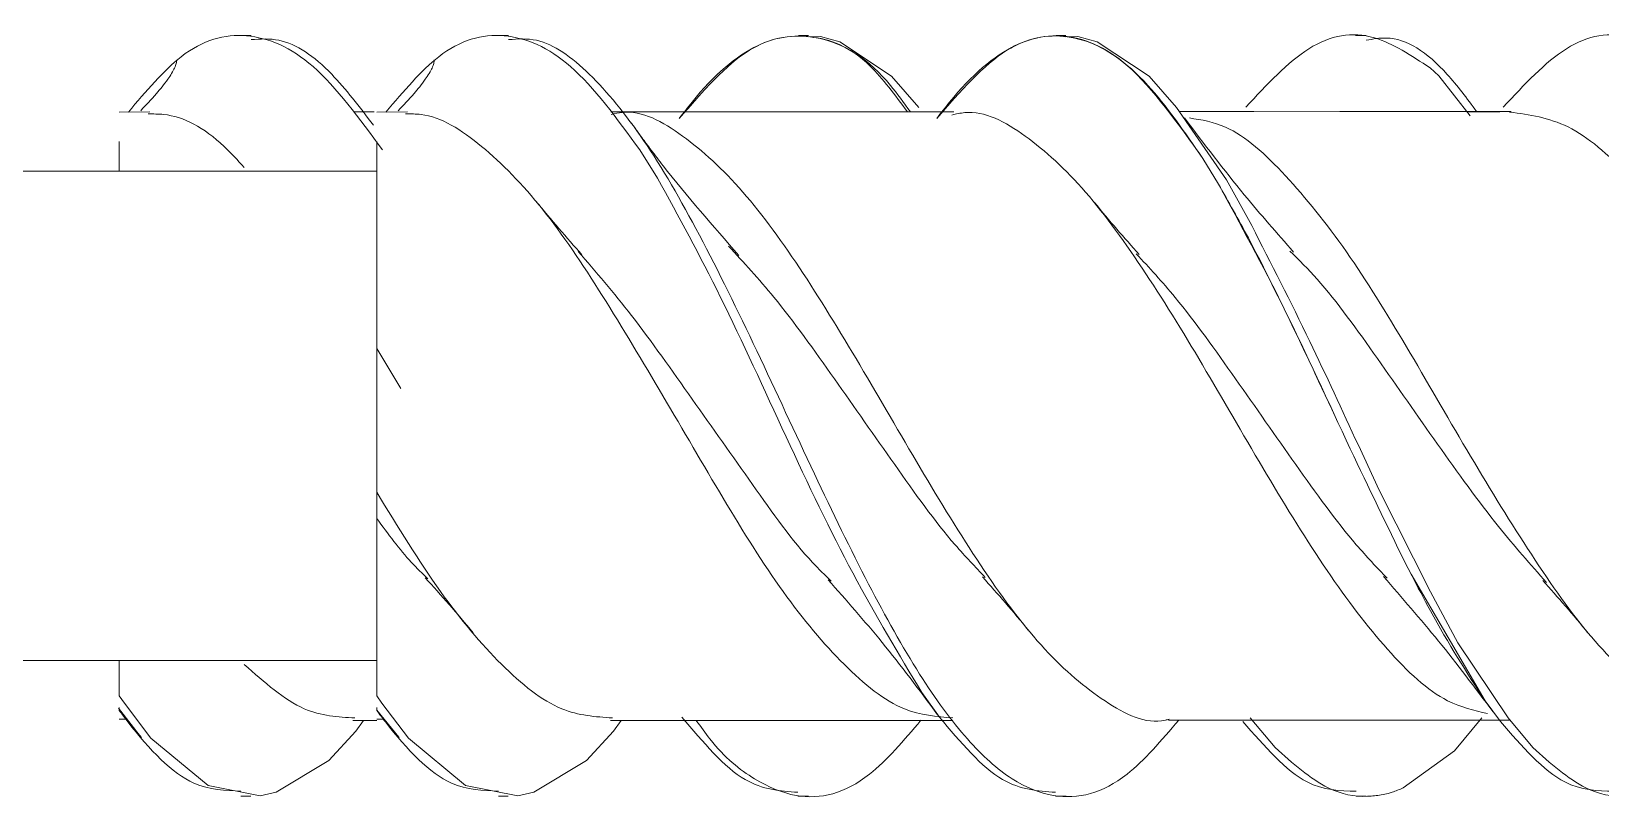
# Model space of a CAD drawing. Header units: inches. Extents: x -22 to 145, y -20 to 61.
# Drawn here: x 22.458 to 22.6404, y 8.1186 to 8.2079 of the extents above; entities that cross this region are included whole.
import ezdxf

# ---------------------------------------------------------------- set-up
doc = ezdxf.new("R2010")
doc.units = ezdxf.units.IN
doc.header["$MEASUREMENT"] = 0
doc.layers.add('M-DET-MEDIUM', color=3, linetype='Continuous')
doc.layers.add('M-DET-THIN', color=9, linetype='Continuous')

# ---------------------------------------------------------------- blocks, each defined once
blk = doc.blocks.new('block 250')
at = {"lineweight": 0}
blk.add_open_spline([(4.25499, 7.18698), (4.25711, 7.18452), (4.25925, 7.18207), (4.26136, 7.17948), (4.26351, 7.17684), (4.26561, 7.17404), (4.26772, 7.17124)], degree=3, knots=[0, 0, 0, 0, 1, 1, 1, 2, 2, 2, 2], dxfattribs=at)
blk = doc.blocks.new('block 251')
at = {"lineweight": 0}
blk.add_lwpolyline([(4.13979, 7.16915), (4.14052, 7.16823)], dxfattribs=at)
blk = doc.blocks.new('block 255')
at = {"lineweight": 0}
blk.add_lwpolyline([(4.15208, 7.16144), (4.1532, 7.16144)], dxfattribs=at)
blk = doc.blocks.new('block 256')
at = {"lineweight": 0}
blk.add_lwpolyline([(4.21805, 7.24984), (4.21691, 7.24984)], dxfattribs=at)
blk = doc.blocks.new('block 263')
at = {"lineweight": 0}
blk.add_open_spline([(4.24452, 7.22468), (4.24261, 7.22687), (4.24068, 7.22906), (4.23879, 7.23133), (4.23642, 7.23423), (4.23411, 7.23725), (4.23182, 7.24029)], degree=3, knots=[0, 0, 0, 0, 1, 1, 1, 2, 2, 2, 2], dxfattribs=at)
blk = doc.blocks.new('block 264')
at = {"lineweight": 0}
blk.add_open_spline([(4.18004, 7.22427), (4.17702, 7.22773), (4.17399, 7.23117), (4.17122, 7.23471), (4.17075, 7.23533), (4.17028, 7.23595), (4.16982, 7.23654), (4.16945, 7.23705), (4.16907, 7.23754), (4.16875, 7.23799), (4.16845, 7.2384), (4.16818, 7.23877), (4.16799, 7.23905), (4.16779, 7.23931), (4.16766, 7.23949), (4.16754, 7.23966)], degree=3, knots=[0, 0, 0, 0, 1, 1, 1, 2, 2, 2, 3, 3, 3, 4, 4, 4, 5, 5, 5, 5], dxfattribs=at)
blk = doc.blocks.new('block 271')
at = {"lineweight": 0}
blk.add_lwpolyline([(4.21683, 7.16144), (4.21807, 7.16144)], dxfattribs=at)
blk = doc.blocks.new('block 272')
at = {"lineweight": 0}
blk.add_lwpolyline([(4.15325, 7.24984), (4.15199, 7.24984)], dxfattribs=at)
blk = doc.blocks.new('block 276')
at = {"lineweight": 0}
blk.add_open_spline([(4.14461, 7.24703), (4.14461, 7.2469), (4.1446, 7.24677), (4.14455, 7.24661), (4.14451, 7.24646), (4.14445, 7.24628), (4.14435, 7.24607), (4.14427, 7.24589), (4.14415, 7.24568), (4.14403, 7.24545), (4.14388, 7.24522), (4.14373, 7.24498), (4.14355, 7.24476), (4.14315, 7.24417), (4.1427, 7.24362), (4.14226, 7.24311), (4.14164, 7.2424), (4.14102, 7.24177), (4.14042, 7.24111)], degree=3, knots=[0, 0, 0, 0, 1, 1, 1, 2, 2, 2, 3, 3, 3, 4, 4, 4, 5, 5, 5, 6, 6, 6, 6], dxfattribs=at)
blk = doc.blocks.new('block 277')
at = {"lineweight": 0}
blk.add_open_spline([(4.1904, 7.1866), (4.19251, 7.18423), (4.19461, 7.18184), (4.19667, 7.17933), (4.19886, 7.17663), (4.20101, 7.17379), (4.20313, 7.17092)], degree=3, knots=[0, 0, 0, 0, 1, 1, 1, 2, 2, 2, 2], dxfattribs=at)
blk = doc.blocks.new('block 288')
at = {"lineweight": 0}
blk.add_lwpolyline([(4.26983, 7.24102), (4.2499, 7.24102), (4.23122, 7.241)], dxfattribs=at)
blk = doc.blocks.new('block 289')
at = {"lineweight": 0}
blk.add_lwpolyline([(4.14149, 7.24097), (4.13792, 7.24095)], dxfattribs=at)
blk = doc.blocks.new('block 290')
at = {"lineweight": 0}
blk.add_lwpolyline([(4.1651, 7.17026), (4.18501, 7.17026), (4.2049, 7.17025)], dxfattribs=at)
blk = doc.blocks.new('block 294')
at = {"lineweight": 0}
blk.add_open_spline([(4.14355, 7.18684), (4.14448, 7.18582), (4.14541, 7.18478), (4.14633, 7.18373), (4.14727, 7.18266), (4.1482, 7.18155), (4.14913, 7.18045)], degree=3, knots=[0, 0, 0, 0, 1, 1, 1, 2, 2, 2, 2], dxfattribs=at)
blk = doc.blocks.new('block 295')
at = {"lineweight": 0}
blk.add_open_spline([(4.27349, 7.18653), (4.27436, 7.18554), (4.27524, 7.18455), (4.27613, 7.18353), (4.27702, 7.18251), (4.27789, 7.18145), (4.27877, 7.1804)], degree=3, knots=[0, 0, 0, 0, 1, 1, 1, 2, 2, 2, 2], dxfattribs=at)
blk = doc.blocks.new('block 303')
at = {"lineweight": 0}
blk.add_open_spline([(4.16178, 7.22438), (4.16088, 7.22537), (4.16, 7.22638), (4.15911, 7.22741), (4.15822, 7.22845), (4.15733, 7.22952), (4.15644, 7.23059)], degree=3, knots=[0, 0, 0, 0, 1, 1, 1, 2, 2, 2, 2], dxfattribs=at)
blk = doc.blocks.new('block 304')
at = {"lineweight": 0}
blk.add_open_spline([(4.22658, 7.2244), (4.2257, 7.22537), (4.22484, 7.22633), (4.22397, 7.22734), (4.2231, 7.22834), (4.22224, 7.22939), (4.22138, 7.23043)], degree=3, knots=[0, 0, 0, 0, 1, 1, 1, 2, 2, 2, 2], dxfattribs=at)
blk = doc.blocks.new('block 311')
at = {"lineweight": 0}
blk.add_lwpolyline([(4.22997, 7.17027), (4.24987, 7.17029), (4.26975, 7.17029)], dxfattribs=at)
blk = doc.blocks.new('block 312')
at = {"lineweight": 0}
blk.add_lwpolyline([(4.13792, 7.1704), (4.13882, 7.1704)], dxfattribs=at)
blk = doc.blocks.new('block 313')
at = {"lineweight": 0}
blk.add_lwpolyline([(4.20501, 7.24097), (4.18509, 7.24099), (4.16516, 7.24099)], dxfattribs=at)
blk = doc.blocks.new('block 320')
at = {"lineweight": 0}
blk.add_open_spline([(4.20835, 7.18694), (4.20924, 7.18593), (4.21014, 7.18494), (4.21101, 7.18392), (4.21191, 7.18288), (4.21281, 7.18181), (4.21368, 7.18075)], degree=3, knots=[0, 0, 0, 0, 1, 1, 1, 2, 2, 2, 2], dxfattribs=at)
blk = doc.blocks.new('block 321')
at = {"lineweight": 0}
blk.add_lwpolyline([(4.13792, 7.23408), (4.07902, 7.23408)], dxfattribs=at)
blk = doc.blocks.new('block 322')
at = {"lineweight": 0}
blk.add_lwpolyline([(4.07902, 7.1772), (4.13792, 7.1772)], dxfattribs=at)
blk = doc.blocks.new('block 327')
at = {"lineweight": 0}
blk.add_lwpolyline([(4.1079, 7.17167), (4.11058, 7.16823)], dxfattribs=at)
blk = doc.blocks.new('block 330')
at = {"lineweight": 0}
blk.add_lwpolyline([(4.25181, 7.16144), (4.25297, 7.16144)], dxfattribs=at)
blk = doc.blocks.new('block 331')
at = {"lineweight": 0}
blk.add_lwpolyline([(4.12214, 7.16144), (4.12327, 7.16144)], dxfattribs=at)
blk = doc.blocks.new('block 332')
at = {"lineweight": 0}
blk.add_lwpolyline([(4.18811, 7.24984), (4.18697, 7.24984)], dxfattribs=at)
blk = doc.blocks.new('block 339')
at = {"lineweight": 0}
blk.add_lwpolyline([(4.18688, 7.16144), (4.18813, 7.16144)], dxfattribs=at)
blk = doc.blocks.new('block 340')
at = {"lineweight": 0}
blk.add_lwpolyline([(4.12331, 7.24984), (4.12205, 7.24984)], dxfattribs=at)
blk = doc.blocks.new('block 341')
at = {"lineweight": 0}
blk.add_lwpolyline([(4.25297, 7.24984), (4.25173, 7.24984)], dxfattribs=at)
blk = doc.blocks.new('block 344')
at = {"lineweight": 0}
blk.add_open_spline([(4.11467, 7.24703), (4.11467, 7.2469), (4.11465, 7.24677), (4.11461, 7.24661), (4.11457, 7.24646), (4.11451, 7.24628), (4.11441, 7.24607), (4.11431, 7.24589), (4.1142, 7.24568), (4.11407, 7.24545), (4.11394, 7.24522), (4.11378, 7.24498), (4.11362, 7.24476), (4.11321, 7.24417), (4.11275, 7.24362), (4.11231, 7.24311), (4.1117, 7.2424), (4.11108, 7.24175), (4.11048, 7.24111)], degree=3, knots=[0, 0, 0, 0, 1, 1, 1, 2, 2, 2, 3, 3, 3, 4, 4, 4, 5, 5, 5, 6, 6, 6, 6], dxfattribs=at)
blk = doc.blocks.new('block 351')
at = {"lineweight": 0}
blk.add_lwpolyline([(4.2399, 7.24102), (4.23122, 7.24102)], dxfattribs=at)
blk = doc.blocks.new('block 352')
at = {"lineweight": 0}
blk.add_lwpolyline([(4.11155, 7.24097), (4.10798, 7.24095)], dxfattribs=at)
blk = doc.blocks.new('block 353')
at = {"lineweight": 0}
blk.add_lwpolyline([(4.13515, 7.17026), (4.13792, 7.17026)], dxfattribs=at)
blk = doc.blocks.new('block 354')
at = {"lineweight": 0}
blk.add_lwpolyline([(4.16631, 7.17025), (4.17497, 7.17025)], dxfattribs=at)
blk = doc.blocks.new('block 364')
at = {"lineweight": 0}
blk.add_lwpolyline([(4.23116, 7.17029), (4.23982, 7.17029)], dxfattribs=at)
blk = doc.blocks.new('block 365')
at = {"lineweight": 0}
blk.add_lwpolyline([(4.10798, 7.1704), (4.10888, 7.1704)], dxfattribs=at)
blk = doc.blocks.new('block 366')
at = {"lineweight": 0}
blk.add_lwpolyline([(4.13764, 7.24099), (4.13522, 7.24099)], dxfattribs=at)
blk = doc.blocks.new('block 367')
at = {"lineweight": 0}
blk.add_lwpolyline([(4.26849, 7.241), (4.26484, 7.241)], dxfattribs=at)
blk = doc.blocks.new('block 767')
at = {"lineweight": 0}
blk.add_lwpolyline([(4.13792, 7.17143), (4.14049, 7.16831)], dxfattribs=at)
blk = doc.blocks.new('block 768')
at = {"lineweight": 0}
blk.add_open_spline([(4.20304, 7.24022), (4.20575, 7.24334), (4.20848, 7.24644), (4.21119, 7.24813), (4.21353, 7.2496), (4.21587, 7.25002), (4.21821, 7.24969), (4.22055, 7.24938), (4.22289, 7.24834), (4.22523, 7.2463), (4.22814, 7.24375), (4.23106, 7.23966), (4.23397, 7.23556)], degree=3, knots=[0, 0, 0, 0, 1, 1, 1, 2, 2, 2, 3, 3, 3, 4, 4, 4, 4], dxfattribs=at)
blk = doc.blocks.new('block 769')
at = {"lineweight": 0}
blk.add_lwpolyline([(4.23397, 7.23556), (4.2358, 7.23256)], dxfattribs=at)
blk = doc.blocks.new('block 770')
at = {"lineweight": 0}
blk.add_open_spline([(4.2358, 7.23256), (4.23695, 7.23051), (4.23811, 7.22848), (4.23926, 7.22632), (4.2416, 7.22193), (4.24394, 7.21707), (4.24628, 7.21212), (4.2473, 7.20996), (4.24833, 7.20778), (4.24935, 7.20559)], degree=3, knots=[0, 0, 0, 0, 1, 1, 1, 2, 2, 2, 3, 3, 3, 3], dxfattribs=at)
blk = doc.blocks.new('block 771')
at = {"lineweight": 0}
blk.add_lwpolyline([(4.25749, 7.18858), (4.25817, 7.18725)], dxfattribs=at)
blk = doc.blocks.new('block 772')
at = {"lineweight": 0}
blk.add_lwpolyline([(4.25817, 7.18725), (4.26678, 7.17253)], dxfattribs=at)
blk = doc.blocks.new('block 773')
at = {"lineweight": 0}
blk.add_lwpolyline([(4.26678, 7.17253), (4.26857, 7.17013)], dxfattribs=at)
blk = doc.blocks.new('block 793')
at = {"lineweight": 0}
blk.add_open_spline([(4.22623, 7.22448), (4.22775, 7.22286), (4.22924, 7.22123), (4.23075, 7.21941), (4.23309, 7.21657), (4.23543, 7.21328), (4.23777, 7.20996), (4.24011, 7.20664), (4.24243, 7.2033), (4.24477, 7.2), (4.24711, 7.19669), (4.24947, 7.1934), (4.25181, 7.19068), (4.25301, 7.18928), (4.25419, 7.18803), (4.2554, 7.18678)], degree=3, knots=[0, 0, 0, 0, 1, 1, 1, 2, 2, 2, 3, 3, 3, 4, 4, 4, 5, 5, 5, 5], dxfattribs=at)
blk = doc.blocks.new('block 797')
at = {"lineweight": 0}
blk.add_lwpolyline([(4.13792, 7.17143), (4.13792, 7.17175)], dxfattribs=at)
blk = doc.blocks.new('block 798')
at = {"lineweight": 0}
blk.add_open_spline([(4.25749, 7.18858), (4.25536, 7.19294), (4.25326, 7.19729), (4.25111, 7.20181), (4.24856, 7.20725), (4.24599, 7.21292), (4.24342, 7.2181), (4.24089, 7.22323), (4.23835, 7.22789), (4.2358, 7.23256)], degree=3, knots=[0, 0, 0, 0, 1, 1, 1, 2, 2, 2, 3, 3, 3, 3], dxfattribs=at)
blk = doc.blocks.new('block 801')
at = {"lineweight": 0}
blk.add_lwpolyline([(4.13792, 7.1731), (4.13853, 7.17226)], dxfattribs=at)
blk = doc.blocks.new('block 802')
at = {"lineweight": 0}
blk.add_lwpolyline([(4.13853, 7.17226), (4.14162, 7.16821)], dxfattribs=at)
blk = doc.blocks.new('block 803')
at = {"lineweight": 0}
blk.add_lwpolyline([(4.14162, 7.16821), (4.14826, 7.1627)], dxfattribs=at)
blk = doc.blocks.new('block 804')
at = {"lineweight": 0}
blk.add_lwpolyline([(4.14826, 7.1627), (4.15433, 7.1615)], dxfattribs=at)
blk = doc.blocks.new('block 805')
at = {"lineweight": 0}
blk.add_lwpolyline([(4.15433, 7.1615), (4.15619, 7.16191)], dxfattribs=at)
blk = doc.blocks.new('block 806')
at = {"lineweight": 0}
blk.add_lwpolyline([(4.15619, 7.16191), (4.16232, 7.16561)], dxfattribs=at)
blk = doc.blocks.new('block 807')
at = {"lineweight": 0}
blk.add_lwpolyline([(4.16232, 7.16561), (4.16544, 7.16902)], dxfattribs=at)
blk = doc.blocks.new('block 808')
at = {"lineweight": 0}
blk.add_lwpolyline([(4.16544, 7.16902), (4.16633, 7.17026)], dxfattribs=at)
blk = doc.blocks.new('block 809')
at = {"lineweight": 0}
blk.add_lwpolyline([(4.21805, 7.24971), (4.21944, 7.24974)], dxfattribs=at)
blk = doc.blocks.new('block 810')
at = {"lineweight": 0}
blk.add_lwpolyline([(4.21944, 7.24974), (4.2217, 7.24912)], dxfattribs=at)
blk = doc.blocks.new('block 811')
at = {"lineweight": 0}
blk.add_lwpolyline([(4.2217, 7.24912), (4.22773, 7.24511)], dxfattribs=at)
blk = doc.blocks.new('block 812')
at = {"lineweight": 0}
blk.add_lwpolyline([(4.22773, 7.24511), (4.2309, 7.24149)], dxfattribs=at)
blk = doc.blocks.new('block 813')
at = {"lineweight": 0}
blk.add_lwpolyline([(4.2309, 7.24149), (4.23671, 7.23308)], dxfattribs=at)
blk = doc.blocks.new('block 814')
at = {"lineweight": 0}
blk.add_lwpolyline([(4.23671, 7.23308), (4.23965, 7.22776)], dxfattribs=at)
blk = doc.blocks.new('block 815')
at = {"lineweight": 0}
blk.add_open_spline([(4.23965, 7.22776), (4.24191, 7.22335), (4.24417, 7.21894), (4.24641, 7.21428), (4.24829, 7.21038), (4.25017, 7.2063), (4.25205, 7.20223)], degree=3, knots=[0, 0, 0, 0, 1, 1, 1, 2, 2, 2, 2], dxfattribs=at)
blk = doc.blocks.new('block 816')
at = {"lineweight": 0}
blk.add_lwpolyline([(4.25205, 7.20223), (4.25445, 7.19703)], dxfattribs=at)
blk = doc.blocks.new('block 817')
at = {"lineweight": 0}
blk.add_lwpolyline([(4.25445, 7.19703), (4.26042, 7.18521)], dxfattribs=at)
blk = doc.blocks.new('block 818')
at = {"lineweight": 0}
blk.add_lwpolyline([(4.26042, 7.18521), (4.26362, 7.17926)], dxfattribs=at)
blk = doc.blocks.new('block 819')
at = {"lineweight": 0}
blk.add_lwpolyline([(4.26362, 7.17926), (4.26945, 7.17055)], dxfattribs=at)
blk = doc.blocks.new('block 820')
at = {"lineweight": 0}
blk.add_lwpolyline([(4.26945, 7.17055), (4.27233, 7.16711)], dxfattribs=at)
blk = doc.blocks.new('block 821')
at = {"lineweight": 0}
blk.add_open_spline([(4.27233, 7.16711), (4.27436, 7.16529), (4.27641, 7.16345), (4.27849, 7.16243), (4.28002, 7.16168), (4.28156, 7.16137), (4.28306, 7.16144), (4.28359, 7.16146), (4.28413, 7.16152), (4.28467, 7.1616)], degree=3, knots=[0, 0, 0, 0, 1, 1, 1, 2, 2, 2, 3, 3, 3, 3], dxfattribs=at)
blk = doc.blocks.new('block 881')
at = {"lineweight": 0}
blk.add_open_spline([(4.28174, 7.16203), (4.27984, 7.16207), (4.27794, 7.16212), (4.27606, 7.1631), (4.27355, 7.16438), (4.27107, 7.16725), (4.26857, 7.17013)], degree=3, knots=[0, 0, 0, 0, 1, 1, 1, 2, 2, 2, 2], dxfattribs=at)
blk = doc.blocks.new('block 882')
at = {"lineweight": 0}
blk.add_open_spline([(4.26678, 7.17253), (4.26465, 7.17583), (4.26252, 7.17913), (4.26042, 7.18301), (4.25966, 7.18437), (4.25893, 7.18582), (4.25817, 7.18725)], degree=3, knots=[0, 0, 0, 0, 1, 1, 1, 2, 2, 2, 2], dxfattribs=at)
blk = doc.blocks.new('block 883')
at = {"lineweight": 0}
blk.add_open_spline([(4.23397, 7.23556), (4.23184, 7.23863), (4.22971, 7.24172), (4.22758, 7.24406), (4.22503, 7.24686), (4.22247, 7.2486), (4.2199, 7.24937), (4.21734, 7.25015), (4.21479, 7.24992), (4.21222, 7.2487), (4.20965, 7.24748), (4.20708, 7.24524), (4.20452, 7.24212), (4.20403, 7.24151), (4.20353, 7.24087), (4.20304, 7.24022)], degree=3, knots=[0, 0, 0, 0, 1, 1, 1, 2, 2, 2, 3, 3, 3, 4, 4, 4, 5, 5, 5, 5], dxfattribs=at)
blk = doc.blocks.new('block 884')
at = {"lineweight": 0}
blk.add_open_spline([(4.15208, 7.16205), (4.15026, 7.1621), (4.14844, 7.16215), (4.14662, 7.16296), (4.14406, 7.16412), (4.14149, 7.1668), (4.13893, 7.1701), (4.1386, 7.17054), (4.13826, 7.17097), (4.13792, 7.17141)], degree=3, knots=[0, 0, 0, 0, 1, 1, 1, 2, 2, 2, 3, 3, 3, 3], dxfattribs=at)
blk = doc.blocks.new('block 886')
at = {"lineweight": 0}
blk.add_open_spline([(4.13792, 7.1731), (4.13792, 7.17511), (4.13792, 7.17713), (4.13792, 7.17914), (4.13792, 7.1812), (4.13792, 7.18329), (4.13792, 7.1853), (4.13792, 7.18819), (4.13792, 7.19097), (4.13792, 7.19374)], degree=3, knots=[0, 0, 0, 0, 1, 1, 1, 2, 2, 2, 3, 3, 3, 3], dxfattribs=at)
blk = doc.blocks.new('block 887')
at = {"lineweight": 0}
blk.add_open_spline([(4.13792, 7.19374), (4.13925, 7.19193), (4.14058, 7.19011), (4.14194, 7.18864), (4.14258, 7.18795), (4.14323, 7.18733), (4.14388, 7.18671)], degree=3, knots=[0, 0, 0, 0, 1, 1, 1, 2, 2, 2, 2], dxfattribs=at)
blk = doc.blocks.new('block 888')
at = {"lineweight": 0}
blk.add_open_spline([(4.2441, 7.2248), (4.24516, 7.22375), (4.24622, 7.22269), (4.24726, 7.22152), (4.24961, 7.21888), (4.25193, 7.21563), (4.25426, 7.21233), (4.25658, 7.20902), (4.2589, 7.20569), (4.26126, 7.20236), (4.26362, 7.19903), (4.26598, 7.19573), (4.26833, 7.19281), (4.27021, 7.19047), (4.27206, 7.18839), (4.27392, 7.18629)], degree=3, knots=[0, 0, 0, 0, 1, 1, 1, 2, 2, 2, 3, 3, 3, 4, 4, 4, 5, 5, 5, 5], dxfattribs=at)
blk = doc.blocks.new('block 893')
at = {"lineweight": 0}
blk.add_open_spline([(4.15325, 7.24938), (4.15434, 7.24945), (4.15541, 7.24953), (4.1565, 7.24929), (4.15854, 7.24885), (4.16059, 7.24733), (4.16264, 7.24535), (4.16474, 7.24329), (4.16685, 7.24074), (4.16894, 7.23766), (4.17112, 7.23447), (4.17328, 7.23074), (4.17544, 7.22664), (4.17767, 7.22245), (4.17989, 7.21789), (4.18212, 7.21319), (4.18434, 7.20848), (4.18659, 7.20364), (4.18881, 7.19891), (4.19092, 7.19446), (4.19302, 7.19012), (4.19511, 7.18609), (4.19709, 7.1823), (4.19906, 7.17877), (4.20104, 7.17565), (4.20289, 7.17274), (4.20474, 7.17019), (4.2066, 7.1681), (4.20834, 7.16614), (4.21007, 7.16458), (4.21179, 7.16347), (4.2134, 7.16245), (4.21501, 7.16181), (4.21662, 7.16154), (4.21946, 7.16108), (4.22232, 7.16176), (4.22516, 7.16401), (4.22716, 7.16558), (4.22916, 7.16793), (4.23116, 7.17029)], degree=3, knots=[0, 0, 0, 0, 1, 1, 1, 2, 2, 2, 3, 3, 3, 4, 4, 4, 5, 5, 5, 6, 6, 6, 7, 7, 7, 8, 8, 8, 9, 9, 9, 10, 10, 10, 11, 11, 11, 12, 12, 12, 13, 13, 13, 13], dxfattribs=at)
blk = doc.blocks.new('block 897')
at = {"lineweight": 0}
blk.add_open_spline([(4.17882, 7.22537), (4.18059, 7.22347), (4.18234, 7.22158), (4.1841, 7.21943), (4.18645, 7.21657), (4.18879, 7.21328), (4.19113, 7.20996), (4.19347, 7.20664), (4.1958, 7.2033), (4.19814, 7.19998), (4.20048, 7.19667), (4.20281, 7.19339), (4.20517, 7.19066), (4.20634, 7.18932), (4.20751, 7.18808), (4.20868, 7.18686)], degree=3, knots=[0, 0, 0, 0, 1, 1, 1, 2, 2, 2, 3, 3, 3, 4, 4, 4, 5, 5, 5, 5], dxfattribs=at)
blk = doc.blocks.new('block 925')
at = {"lineweight": 0}
blk.add_open_spline([(4.26888, 7.24153), (4.27135, 7.24415), (4.27378, 7.24677), (4.27623, 7.24831), (4.27876, 7.2499), (4.28128, 7.25032), (4.28386, 7.24958), (4.28597, 7.24896), (4.28816, 7.24752), (4.29034, 7.24608)], degree=3, knots=[0, 0, 0, 0, 1, 1, 1, 2, 2, 2, 3, 3, 3, 3], dxfattribs=at)
blk = doc.blocks.new('block 926')
at = {"lineweight": 0}
blk.add_open_spline([(4.20334, 7.17065), (4.2058, 7.16772), (4.20825, 7.16481), (4.21069, 7.16339), (4.21274, 7.1622), (4.21479, 7.16205), (4.21683, 7.16191)], degree=3, knots=[0, 0, 0, 0, 1, 1, 1, 2, 2, 2, 2], dxfattribs=at)
blk = doc.blocks.new('block 927')
at = {"lineweight": 0}
blk.add_lwpolyline([(4.2013, 7.17351), (4.20334, 7.17065)], dxfattribs=at)
blk = doc.blocks.new('block 928')
at = {"lineweight": 0}
blk.add_open_spline([(4.17057, 7.23327), (4.17302, 7.22881), (4.17547, 7.22434), (4.17791, 7.21941), (4.18044, 7.21431), (4.18296, 7.20872), (4.18551, 7.20322), (4.18808, 7.1977), (4.19068, 7.19225), (4.19326, 7.1874), (4.19596, 7.18233), (4.19864, 7.17791), (4.2013, 7.17351)], degree=3, knots=[0, 0, 0, 0, 1, 1, 1, 2, 2, 2, 3, 3, 3, 4, 4, 4, 4], dxfattribs=at)
blk = doc.blocks.new('block 929')
at = {"lineweight": 0}
blk.add_lwpolyline([(4.16852, 7.23655), (4.17057, 7.23327)], dxfattribs=at)
blk = doc.blocks.new('block 930')
at = {"lineweight": 0}
blk.add_open_spline([(4.13899, 7.24095), (4.14103, 7.24337), (4.1431, 7.24579), (4.14513, 7.24739), (4.14766, 7.24935), (4.15016, 7.25002), (4.15273, 7.24981), (4.15528, 7.2496), (4.15789, 7.24849), (4.16046, 7.24623), (4.16318, 7.24386), (4.16584, 7.24021), (4.16852, 7.23655)], degree=3, knots=[0, 0, 0, 0, 1, 1, 1, 2, 2, 2, 3, 3, 3, 4, 4, 4, 4], dxfattribs=at)
blk = doc.blocks.new('block 932')
at = {"lineweight": 0}
blk.add_open_spline([(4.16134, 7.22476), (4.1634, 7.22237), (4.16547, 7.21998), (4.16756, 7.2173), (4.16988, 7.2143), (4.17224, 7.21094), (4.1746, 7.20759), (4.17694, 7.20426), (4.17929, 7.20096), (4.18162, 7.19766), (4.18394, 7.19438), (4.18624, 7.19111), (4.18858, 7.18862), (4.18931, 7.18784), (4.19003, 7.18714), (4.19076, 7.18645)], degree=3, knots=[0, 0, 0, 0, 1, 1, 1, 2, 2, 2, 3, 3, 3, 4, 4, 4, 5, 5, 5, 5], dxfattribs=at)
blk = doc.blocks.new('block 944')
at = {"lineweight": 0}
blk.add_lwpolyline([(4.13792, 7.19833), (4.13792, 7.20562)], dxfattribs=at)
blk = doc.blocks.new('block 945')
at = {"lineweight": 0}
blk.add_lwpolyline([(4.13792, 7.20562), (4.13792, 7.21771)], dxfattribs=at)
blk = doc.blocks.new('block 946')
at = {"lineweight": 0}
blk.add_lwpolyline([(4.13792, 7.21771), (4.13792, 7.22567)], dxfattribs=at)
blk = doc.blocks.new('block 947')
at = {"lineweight": 0}
blk.add_lwpolyline([(4.13792, 7.22567), (4.13792, 7.23157)], dxfattribs=at)
blk = doc.blocks.new('block 948')
at = {"lineweight": 0}
blk.add_lwpolyline([(4.13792, 7.23157), (4.13792, 7.23753)], dxfattribs=at)
blk = doc.blocks.new('block 949')
at = {"lineweight": 0}
blk.add_open_spline([(4.14128, 7.24073), (4.14188, 7.24074), (4.14248, 7.24074), (4.14308, 7.24067), (4.14541, 7.2404), (4.14776, 7.2389), (4.15012, 7.23696), (4.15249, 7.23499), (4.15486, 7.23259), (4.1572, 7.22966), (4.15952, 7.22674), (4.16183, 7.22331), (4.16415, 7.21962), (4.16647, 7.21593), (4.16885, 7.21197), (4.17119, 7.20798), (4.17354, 7.204), (4.17588, 7.19996), (4.17821, 7.19607), (4.18052, 7.1922), (4.18283, 7.18848), (4.18517, 7.18522), (4.18751, 7.18196), (4.1899, 7.17914), (4.19225, 7.17679), (4.19461, 7.17443), (4.19693, 7.17255), (4.19927, 7.17161), (4.20114, 7.17084), (4.20303, 7.1707), (4.20489, 7.17055)], degree=3, knots=[0, 0, 0, 0, 1, 1, 1, 2, 2, 2, 3, 3, 3, 4, 4, 4, 5, 5, 5, 6, 6, 6, 7, 7, 7, 8, 8, 8, 9, 9, 9, 10, 10, 10, 10], dxfattribs=at)
blk = doc.blocks.new('block 950')
at = {"lineweight": 0}
blk.add_open_spline([(4.26964, 7.24095), (4.27192, 7.24065), (4.27419, 7.24032), (4.27645, 7.23922), (4.27877, 7.23806), (4.28108, 7.23606), (4.28342, 7.23356), (4.28576, 7.23106), (4.28814, 7.22807), (4.2905, 7.2247), (4.29285, 7.22133), (4.29517, 7.21757), (4.2975, 7.21366), (4.29981, 7.20975), (4.30213, 7.20567), (4.30447, 7.20169), (4.30683, 7.19772), (4.30922, 7.19386), (4.31157, 7.19024), (4.31391, 7.18662), (4.31622, 7.18325), (4.31852, 7.18046), (4.32086, 7.17766), (4.32319, 7.17547), (4.32555, 7.1736), (4.32791, 7.17174), (4.33027, 7.17021), (4.3326, 7.17044), (4.33269, 7.17044), (4.33278, 7.17046), (4.33286, 7.17047)], degree=3, knots=[0, 0, 0, 0, 1, 1, 1, 2, 2, 2, 3, 3, 3, 4, 4, 4, 5, 5, 5, 6, 6, 6, 7, 7, 7, 8, 8, 8, 9, 9, 9, 10, 10, 10, 10], dxfattribs=at)
blk = doc.blocks.new('block 954')
at = {"lineweight": 0}
blk.add_open_spline([(4.13792, 7.1968), (4.14038, 7.19277), (4.14284, 7.18873), (4.14534, 7.18523), (4.14768, 7.18196), (4.15007, 7.17914), (4.15242, 7.17679), (4.15478, 7.17445), (4.1571, 7.17256), (4.15943, 7.17162), (4.16139, 7.17081), (4.16335, 7.17068), (4.16532, 7.17054)], degree=3, knots=[0, 0, 0, 0, 1, 1, 1, 2, 2, 2, 3, 3, 3, 4, 4, 4, 4], dxfattribs=at)
blk = doc.blocks.new('block 955')
at = {"lineweight": 0}
blk.add_open_spline([(4.23241, 7.24027), (4.23381, 7.24004), (4.23522, 7.23982), (4.23662, 7.23919), (4.23894, 7.23816), (4.24125, 7.23606), (4.24359, 7.23353), (4.24592, 7.23101), (4.24831, 7.22805), (4.25067, 7.2247), (4.25301, 7.22135), (4.25532, 7.21757), (4.25765, 7.21366), (4.25997, 7.20975), (4.26229, 7.20567), (4.26465, 7.20171), (4.26701, 7.19772), (4.26937, 7.19385), (4.27173, 7.19024), (4.27408, 7.18662), (4.27638, 7.18327), (4.2787, 7.18048), (4.28104, 7.17768), (4.28337, 7.17543), (4.2857, 7.17362), (4.28806, 7.17182), (4.29044, 7.17046), (4.29275, 7.17044), (4.29351, 7.17044), (4.29427, 7.17058), (4.29501, 7.17071)], degree=3, knots=[0, 0, 0, 0, 1, 1, 1, 2, 2, 2, 3, 3, 3, 4, 4, 4, 5, 5, 5, 6, 6, 6, 7, 7, 7, 8, 8, 8, 9, 9, 9, 10, 10, 10, 10], dxfattribs=at)
blk = doc.blocks.new('block 959')
at = {"lineweight": 0}
blk.add_lwpolyline([(4.13792, 7.1968), (4.13792, 7.19833)], dxfattribs=at)
blk = doc.blocks.new('block 960')
at = {"lineweight": 0}
blk.add_open_spline([(4.13792, 7.19374), (4.13792, 7.19409), (4.13792, 7.19445), (4.13792, 7.19487), (4.13792, 7.19514), (4.13792, 7.19544), (4.13792, 7.19576), (4.13792, 7.19608), (4.13792, 7.19644), (4.13792, 7.1968)], degree=3, knots=[0, 0, 0, 0, 1, 1, 1, 2, 2, 2, 3, 3, 3, 3], dxfattribs=at)
blk = doc.blocks.new('block 961')
at = {"lineweight": 0}
blk.add_open_spline([(4.20478, 7.24061), (4.20528, 7.24073), (4.20579, 7.24084), (4.20629, 7.24089), (4.20863, 7.2411), (4.21098, 7.23985), (4.21332, 7.23816), (4.21566, 7.23647), (4.218, 7.23433), (4.22034, 7.23165), (4.22266, 7.22895), (4.225, 7.22571), (4.22734, 7.22217), (4.2297, 7.21863), (4.23204, 7.21478), (4.23437, 7.21082), (4.23671, 7.20687), (4.23904, 7.20281), (4.24138, 7.19886), (4.24372, 7.19493), (4.24606, 7.19113), (4.24841, 7.18769), (4.25075, 7.18424), (4.2531, 7.18116), (4.25543, 7.17854), (4.25776, 7.17591), (4.26009, 7.17374), (4.26243, 7.17255), (4.26399, 7.17177), (4.26553, 7.17141), (4.26707, 7.17105)], degree=3, knots=[0, 0, 0, 0, 1, 1, 1, 2, 2, 2, 3, 3, 3, 4, 4, 4, 5, 5, 5, 6, 6, 6, 7, 7, 7, 8, 8, 8, 9, 9, 9, 10, 10, 10, 10], dxfattribs=at)
blk = doc.blocks.new('block 965')
at = {"lineweight": 0}
blk.add_open_spline([(4.16518, 7.24067), (4.1656, 7.24077), (4.16604, 7.24087), (4.16646, 7.24092), (4.1688, 7.24115), (4.17114, 7.23987), (4.17349, 7.23816), (4.17583, 7.23645), (4.17815, 7.23434), (4.18049, 7.23166), (4.18283, 7.22898), (4.18517, 7.22573), (4.18751, 7.22219), (4.18985, 7.21863), (4.19219, 7.21478), (4.19453, 7.21082), (4.19687, 7.20686), (4.19921, 7.2028), (4.20155, 7.19886), (4.20389, 7.19493), (4.20622, 7.19115), (4.20856, 7.18767), (4.2109, 7.18421), (4.21326, 7.18108), (4.2156, 7.17854), (4.21792, 7.17601), (4.22026, 7.17409), (4.2226, 7.17252), (4.22494, 7.17096), (4.22728, 7.16976), (4.22962, 7.17029), (4.22976, 7.17031), (4.22989, 7.17035), (4.23004, 7.17039)], degree=3, knots=[0, 0, 0, 0, 1, 1, 1, 2, 2, 2, 3, 3, 3, 4, 4, 4, 5, 5, 5, 6, 6, 6, 7, 7, 7, 8, 8, 8, 9, 9, 9, 10, 10, 10, 11, 11, 11, 11], dxfattribs=at)
blk = doc.blocks.new('block 986')
at = {"lineweight": 0}
blk.add_lwpolyline([(4.10798, 7.17143), (4.11054, 7.16831)], dxfattribs=at)
blk = doc.blocks.new('block 987')
at = {"lineweight": 0}
blk.add_open_spline([(4.1731, 7.24022), (4.17581, 7.24334), (4.17852, 7.24646), (4.18126, 7.24813), (4.1836, 7.24958), (4.18594, 7.24995), (4.18828, 7.24969), (4.19062, 7.24945), (4.19296, 7.24859), (4.19529, 7.2463), (4.19674, 7.24488), (4.19818, 7.24292), (4.19963, 7.24097)], degree=3, knots=[0, 0, 0, 0, 1, 1, 1, 2, 2, 2, 3, 3, 3, 4, 4, 4, 4], dxfattribs=at)
blk = doc.blocks.new('block 999')
at = {"lineweight": 0}
blk.add_lwpolyline([(4.10798, 7.17143), (4.10798, 7.17175)], dxfattribs=at)
blk = doc.blocks.new('block 1026')
at = {"lineweight": 0}
blk.add_lwpolyline([(4.26321, 7.16673), (4.26639, 7.17055)], dxfattribs=at)
blk = doc.blocks.new('block 1027')
at = {"lineweight": 0}
blk.add_lwpolyline([(4.25726, 7.16241), (4.26321, 7.16673)], dxfattribs=at)
blk = doc.blocks.new('block 1028')
at = {"lineweight": 0}
blk.add_open_spline([(4.25471, 7.1616), (4.25499, 7.16165), (4.25527, 7.16171), (4.25552, 7.16178), (4.25569, 7.16183), (4.25584, 7.16188), (4.25597, 7.16192), (4.2564, 7.16205), (4.25683, 7.16224), (4.25726, 7.16241)], degree=3, knots=[0, 0, 0, 0, 1, 1, 1, 2, 2, 2, 3, 3, 3, 3], dxfattribs=at)
blk = doc.blocks.new('block 1029')
at = {"lineweight": 0}
blk.add_open_spline([(4.24237, 7.16711), (4.24441, 7.16529), (4.24646, 7.16345), (4.24854, 7.16243), (4.25006, 7.16168), (4.25163, 7.16137), (4.25312, 7.16144), (4.25366, 7.16146), (4.25419, 7.16152), (4.25471, 7.1616)], degree=3, knots=[0, 0, 0, 0, 1, 1, 1, 2, 2, 2, 3, 3, 3, 3], dxfattribs=at)
blk = doc.blocks.new('block 1030')
at = {"lineweight": 0}
blk.add_lwpolyline([(4.23949, 7.17055), (4.24237, 7.16711)], dxfattribs=at)
blk = doc.blocks.new('block 1031')
at = {"lineweight": 0}
blk.add_lwpolyline([(4.19779, 7.24511), (4.20094, 7.24149)], dxfattribs=at)
blk = doc.blocks.new('block 1032')
at = {"lineweight": 0}
blk.add_lwpolyline([(4.19177, 7.24912), (4.19779, 7.24511)], dxfattribs=at)
blk = doc.blocks.new('block 1033')
at = {"lineweight": 0}
blk.add_lwpolyline([(4.18951, 7.24974), (4.19177, 7.24912)], dxfattribs=at)
blk = doc.blocks.new('block 1034')
at = {"lineweight": 0}
blk.add_lwpolyline([(4.18811, 7.24971), (4.18951, 7.24974)], dxfattribs=at)
blk = doc.blocks.new('block 1035')
at = {"lineweight": 0}
blk.add_lwpolyline([(4.13549, 7.16902), (4.13639, 7.17026)], dxfattribs=at)
blk = doc.blocks.new('block 1036')
at = {"lineweight": 0}
blk.add_lwpolyline([(4.13236, 7.16561), (4.13549, 7.16902)], dxfattribs=at)
blk = doc.blocks.new('block 1037')
at = {"lineweight": 0}
blk.add_lwpolyline([(4.12625, 7.16191), (4.13236, 7.16561)], dxfattribs=at)
blk = doc.blocks.new('block 1038')
at = {"lineweight": 0}
blk.add_lwpolyline([(4.12439, 7.1615), (4.12625, 7.16191)], dxfattribs=at)
blk = doc.blocks.new('block 1039')
at = {"lineweight": 0}
blk.add_lwpolyline([(4.11833, 7.1627), (4.12439, 7.1615)], dxfattribs=at)
blk = doc.blocks.new('block 1040')
at = {"lineweight": 0}
blk.add_lwpolyline([(4.11168, 7.16821), (4.11833, 7.1627)], dxfattribs=at)
blk = doc.blocks.new('block 1041')
at = {"lineweight": 0}
blk.add_lwpolyline([(4.10858, 7.17226), (4.11168, 7.16821)], dxfattribs=at)
blk = doc.blocks.new('block 1042')
at = {"lineweight": 0}
blk.add_lwpolyline([(4.10798, 7.1731), (4.10858, 7.17226)], dxfattribs=at)
blk = doc.blocks.new('block 1043')
at = {"lineweight": 0}
blk.add_lwpolyline([(4.10798, 7.1731), (4.10798, 7.1772)], dxfattribs=at)
blk = doc.blocks.new('block 1052')
at = {"lineweight": 0}
blk.add_open_spline([(4.25181, 7.16203), (4.2499, 7.16207), (4.248, 7.16212), (4.2461, 7.1631), (4.24361, 7.16438), (4.24113, 7.16725), (4.23863, 7.17013)], degree=3, knots=[0, 0, 0, 0, 1, 1, 1, 2, 2, 2, 2], dxfattribs=at)
blk = doc.blocks.new('block 1053')
at = {"lineweight": 0}
blk.add_open_spline([(4.19997, 7.24097), (4.19919, 7.24204), (4.19843, 7.24311), (4.19765, 7.24406), (4.1951, 7.24714), (4.19253, 7.24868), (4.18996, 7.24937), (4.18739, 7.25007), (4.18483, 7.2499), (4.18226, 7.2487), (4.17971, 7.2475), (4.17713, 7.24526), (4.17458, 7.24212), (4.1741, 7.24151), (4.17359, 7.24087), (4.1731, 7.24022)], degree=3, knots=[0, 0, 0, 0, 1, 1, 1, 2, 2, 2, 3, 3, 3, 4, 4, 4, 5, 5, 5, 5], dxfattribs=at)
blk = doc.blocks.new('block 1054')
at = {"lineweight": 0}
blk.add_open_spline([(4.12214, 7.16205), (4.12032, 7.1621), (4.11851, 7.16215), (4.11667, 7.16296), (4.11412, 7.16412), (4.11153, 7.1668), (4.10898, 7.1701), (4.10866, 7.17054), (4.10832, 7.17097), (4.10798, 7.17141)], degree=3, knots=[0, 0, 0, 0, 1, 1, 1, 2, 2, 2, 3, 3, 3, 3], dxfattribs=at)
blk = doc.blocks.new('block 1055')
at = {"lineweight": 0}
blk.add_open_spline([(4.12331, 7.24938), (4.12439, 7.24945), (4.12548, 7.24952), (4.12656, 7.24929), (4.12861, 7.24888), (4.13064, 7.24747), (4.13269, 7.24535), (4.13431, 7.24366), (4.13593, 7.24155), (4.13754, 7.23943)], degree=3, knots=[0, 0, 0, 0, 1, 1, 1, 2, 2, 2, 3, 3, 3, 3], dxfattribs=at)
blk = doc.blocks.new('block 1056')
at = {"lineweight": 0}
blk.add_open_spline([(4.17507, 7.17026), (4.1756, 7.16951), (4.17614, 7.16877), (4.17666, 7.1681), (4.17839, 7.16591), (4.18012, 7.16451), (4.18186, 7.16347), (4.18347, 7.16249), (4.18507, 7.16183), (4.18668, 7.16154), (4.18952, 7.16105), (4.19237, 7.16175), (4.19521, 7.16401), (4.19721, 7.16558), (4.19921, 7.16793), (4.2012, 7.17027)], degree=3, knots=[0, 0, 0, 0, 1, 1, 1, 2, 2, 2, 3, 3, 3, 4, 4, 4, 5, 5, 5, 5], dxfattribs=at)
blk = doc.blocks.new('block 1057')
at = {"lineweight": 0}
blk.add_open_spline([(4.25297, 7.24929), (4.25375, 7.24944), (4.25453, 7.24958), (4.25532, 7.24956), (4.25767, 7.2495), (4.26003, 7.24794), (4.26237, 7.24533), (4.26354, 7.24406), (4.26468, 7.24253), (4.26582, 7.241)], degree=3, knots=[0, 0, 0, 0, 1, 1, 1, 2, 2, 2, 3, 3, 3, 3], dxfattribs=at)
blk = doc.blocks.new('block 1075')
at = {"lineweight": 0}
blk.add_lwpolyline([(4.2614, 7.24516), (4.26503, 7.2405)], dxfattribs=at)
blk = doc.blocks.new('block 1076')
at = {"lineweight": 0}
blk.add_lwpolyline([(4.26039, 7.24608), (4.2614, 7.24516)], dxfattribs=at)
blk = doc.blocks.new('block 1077')
at = {"lineweight": 0}
blk.add_open_spline([(4.23896, 7.24153), (4.24141, 7.24415), (4.24385, 7.24677), (4.2463, 7.24831), (4.24882, 7.2499), (4.25133, 7.25032), (4.25391, 7.24958), (4.25605, 7.24896), (4.25822, 7.24752), (4.26039, 7.24608)], degree=3, knots=[0, 0, 0, 0, 1, 1, 1, 2, 2, 2, 3, 3, 3, 3], dxfattribs=at)
blk = doc.blocks.new('block 1078')
at = {"lineweight": 0}
blk.add_open_spline([(4.17341, 7.17065), (4.17587, 7.16772), (4.17831, 7.16481), (4.18075, 7.16339), (4.1828, 7.1622), (4.18484, 7.16205), (4.18688, 7.16191)], degree=3, knots=[0, 0, 0, 0, 1, 1, 1, 2, 2, 2, 2], dxfattribs=at)
blk = doc.blocks.new('block 1079')
at = {"lineweight": 0}
blk.add_open_spline([(4.10905, 7.24095), (4.1111, 7.24337), (4.11315, 7.24579), (4.11519, 7.24739), (4.11773, 7.24935), (4.12023, 7.25002), (4.12278, 7.24981), (4.12534, 7.2496), (4.12795, 7.24849), (4.13052, 7.24623), (4.13322, 7.24386), (4.1359, 7.24021), (4.13858, 7.23655)], degree=3, knots=[0, 0, 0, 0, 1, 1, 1, 2, 2, 2, 3, 3, 3, 4, 4, 4, 4], dxfattribs=at)
blk = doc.blocks.new('block 1082')
at = {"lineweight": 0}
blk.add_lwpolyline([(4.10798, 7.23408), (4.10798, 7.23753)], dxfattribs=at)
blk = doc.blocks.new('block 1083')
at = {"lineweight": 0}
blk.add_open_spline([(4.11134, 7.24073), (4.11194, 7.24073), (4.11254, 7.24074), (4.11315, 7.24067), (4.11547, 7.24044), (4.11782, 7.23917), (4.12018, 7.23696), (4.12097, 7.23621), (4.12175, 7.23536), (4.12253, 7.23452)], degree=3, knots=[0, 0, 0, 0, 1, 1, 1, 2, 2, 2, 3, 3, 3, 3], dxfattribs=at)
blk = doc.blocks.new('block 1084')
at = {"lineweight": 0}
blk.add_lwpolyline([(4.13792, 7.21349), (4.14074, 7.20882)], dxfattribs=at)
blk = doc.blocks.new('block 1085')
at = {"lineweight": 0}
blk.add_open_spline([(4.12253, 7.17676), (4.12485, 7.17469), (4.12718, 7.17263), (4.12949, 7.17162), (4.13145, 7.17075), (4.13342, 7.17065), (4.13539, 7.17054)], degree=3, knots=[0, 0, 0, 0, 1, 1, 1, 2, 2, 2, 2], dxfattribs=at)

msp = doc.modelspace()

# ---------------------------------------------------------------- block references
at = {"layer": 'M-DET-MEDIUM', "color": 3}
for name in ['block 321', 'block 322']:
    msp.add_blockref(name, (18.36023, 0.95754), dxfattribs=at)
at = {"layer": 'M-DET-THIN', "color": 9}
for name in ['block 1079', 'block 340', 'block 1055', 'block 930', 'block 272', 'block 893', 'block 1053', 'block 987', 'block 332', 'block 1034', 'block 1033', 'block 1032', 'block 883', 'block 768', 'block 256', 'block 809', 'block 810', 'block 811', 'block 1077', 'block 341', 'block 1057', 'block 925', 'block 344', 'block 276', 'block 1031', 'block 812', 'block 1076', 'block 1075', 'block 813', 'block 352', 'block 1083', 'block 366', 'block 289', 'block 949', 'block 313', 'block 965', 'block 264', 'block 961', 'block 288', 'block 351', 'block 263', 'block 955', 'block 367', 'block 950', 'block 1082', 'block 948', 'block 929', 'block 769', 'block 928', 'block 770', 'block 798', 'block 814', 'block 947', 'block 303', 'block 304', 'block 815', 'block 946', 'block 897', 'block 932', 'block 793', 'block 888', 'block 945', 'block 1084', 'block 944', 'block 816', 'block 959', 'block 954', 'block 960', 'block 817', 'block 886', 'block 887', 'block 771', 'block 294', 'block 320', 'block 250', 'block 772', 'block 882', 'block 277', 'block 818', 'block 295', 'block 819', 'block 1043', 'block 1085', 'block 1042', 'block 1041', 'block 801', 'block 802', 'block 927', 'block 773', 'block 327', 'block 999', 'block 986', 'block 1054', 'block 365', 'block 353', 'block 1035', 'block 797', 'block 767', 'block 884', 'block 312', 'block 290', 'block 808', 'block 354', 'block 1078', 'block 1056', 'block 926', 'block 311', 'block 364', 'block 1030', 'block 1026', 'block 820', 'block 1036', 'block 251', 'block 807', 'block 1052', 'block 881', 'block 1040', 'block 803', 'block 1029', 'block 1027', 'block 821', 'block 1037', 'block 806', 'block 1039', 'block 331', 'block 1038', 'block 804', 'block 255', 'block 805', 'block 339', 'block 271', 'block 330', 'block 1028']:
    msp.add_blockref(name, (18.36023, 0.95754), dxfattribs=at)

doc.saveas('drawing.dxf')
